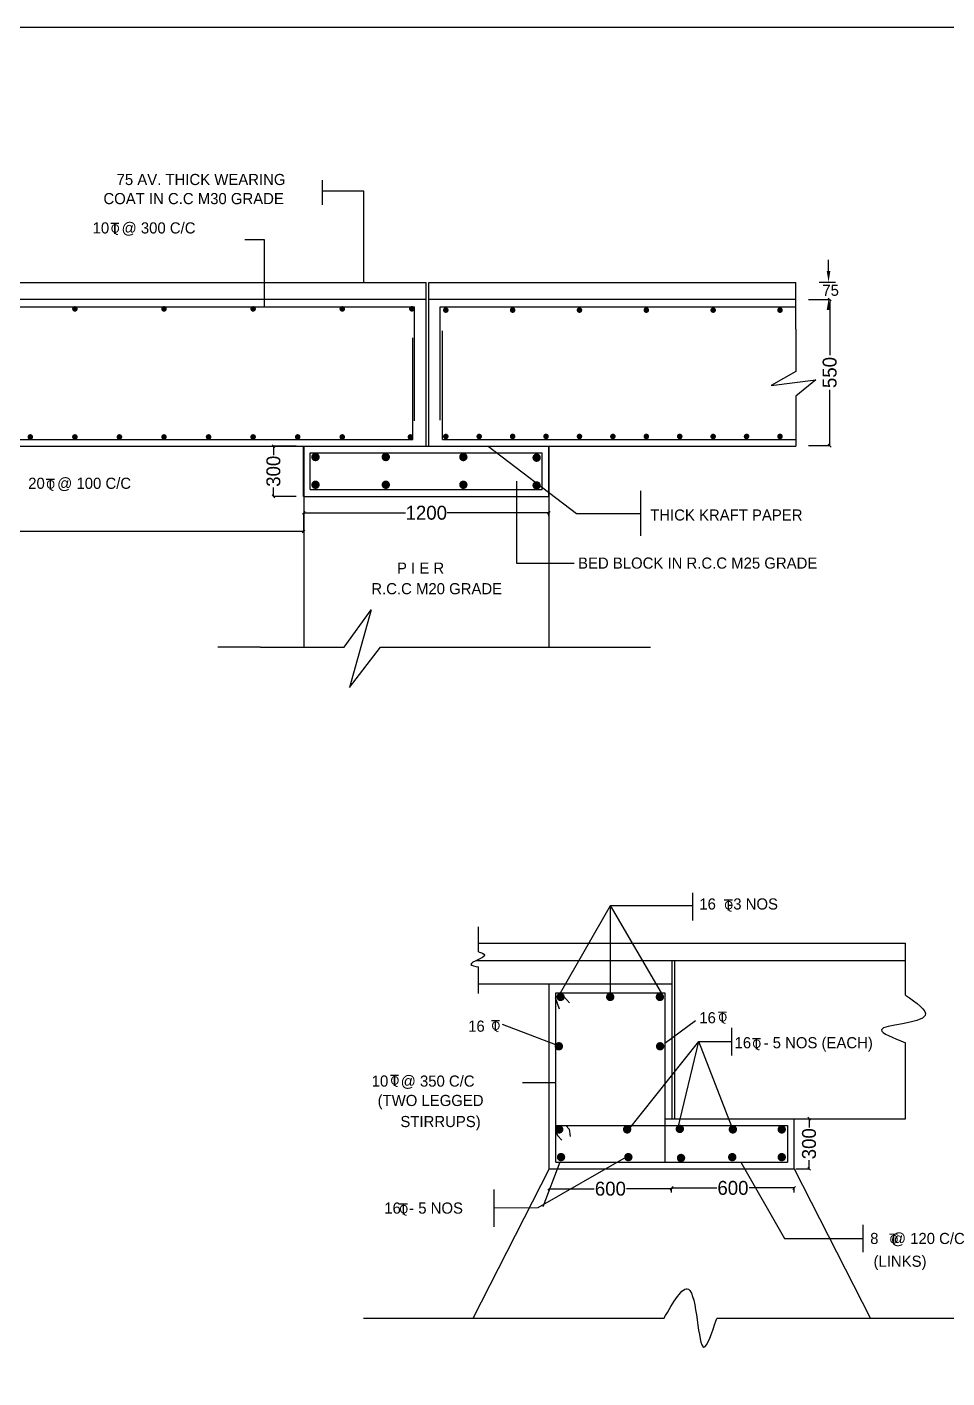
# Model space of a CAD drawing. Header units: inches. Extents: x 179916 to 247798, y -1470008 to -1424230.
# Drawn here: x 206336 to 222852, y -1448511 to -1424255 of the extents above; entities that cross this region are included whole.
import ezdxf

# ---------------------------------------------------------------- set-up
doc = ezdxf.new("R2010")
doc.units = ezdxf.units.IN
doc.header["$MEASUREMENT"] = 0
doc.header["$PDMODE"] = 3
doc.header["$PDSIZE"] = -20
doc.dimstyles.get("Standard").update_dxf_attribs({"dimtxt": 500, "dimasz": 50, "dimexe": 0.18, "dimexo": 0.0625, "dimgap": 0.09, "dimtad": 0, "dimdec": 0, "dimzin": 0, "dimdsep": 46, "dimtxsty": 'Standard', "dimblk": 'OBLIQUE', "dimcen": 0.09, "dimadec": 0, "dimazin": 0, "dimtfac": 1, "dimtdec": 0, "dimtofl": 0, "dimtmove": 0, "dimatfit": 3, "dimfxl": 0, "dimtolj": 1, "dimtzin": 0, "dimarcsym": 0})
doc.dimstyles.new('STANDARD$0', dxfattribs={"dimscale": 100, "dimtxt": 0.02, "dimasz": 0.02, "dimexe": 0.05, "dimexo": 0.1, "dimgap": 0.002, "dimtad": 2, "dimdec": 0, "dimzin": 1, "dimdsep": 46, "dimtxsty": 'Standard', "dimblk": 'OBLIQUE', "dimcen": 0.09, "dimadec": 0, "dimazin": 0, "dimtfac": 1, "dimtdec": 0, "dimtofl": 0, "dimtmove": 0, "dimatfit": 3, "dimfxl": 0, "dimtolj": 1, "dimtzin": 1, "dimarcsym": 0})

# ---------------------------------------------------------------- blocks, each defined once
blk = doc.blocks.new('_Oblique')
at = {"color": 0, "linetype": 'ByBlock', "lineweight": -2}
blk.add_line((-0.5, -0.5), (0.5, 0.5), dxfattribs=at)
blk = doc.blocks.new('*D4')
at = {"color": 0, "lineweight": -2, "transparency": 16777216}
for p, q in [((215709, -1445120), (215709, -1445113)), ((215709, -1445113), (216518, -1445113)), ((217909, -1445113), (217101, -1445113)), ((217909, -1445120), (217909, -1445113))]:
    blk.add_line(p, q, dxfattribs=at)
at = {"layer": 'Defpoints', "color": 0, "transparency": 16777216}
for p in [(215709, -1445113), (215709, -1445120), (217909, -1445120)]:
    blk.add_point(p, dxfattribs=at)
at = {"color": 0, "lineweight": -2, "transparency": 16777216, "xscale": 50, "yscale": 50, "zscale": 50, "rotation": 180}
blk.add_blockref('_Oblique', (215709, -1445113), dxfattribs=at)
at = {"color": 0, "lineweight": -2, "transparency": 16777216, "xscale": 50, "yscale": 50, "zscale": 50}
blk.add_blockref('_Oblique', (217909, -1445113), dxfattribs=at)
at = {"color": 0, "transparency": 16777216, "insert": (216809, -1445113), "char_height": 250, "attachment_point": 5}
blk.add_mtext('\\A1;600', dxfattribs=at)
blk = doc.blocks.new('*D5')
at = {"color": 0, "lineweight": -2, "transparency": 16777216}
for p, q in [((211304, -1433152), (211304, -1432977)), ((211304, -1432977), (213129, -1432977)), ((215704, -1432977), (213879, -1432977)), ((215704, -1433035), (215704, -1432977))]:
    blk.add_line(p, q, dxfattribs=at)
at = {"layer": 'Defpoints', "color": 0, "transparency": 16777216}
for p in [(211304, -1432977), (215704, -1433035), (211304, -1433152)]:
    blk.add_point(p, dxfattribs=at)
at = {"color": 0, "lineweight": -2, "transparency": 16777216, "xscale": 50, "yscale": 50, "zscale": 50, "rotation": 180}
blk.add_blockref('_Oblique', (211304, -1432977), dxfattribs=at)
at = {"color": 0, "lineweight": -2, "transparency": 16777216, "xscale": 50, "yscale": 50, "zscale": 50}
blk.add_blockref('_Oblique', (215704, -1432977), dxfattribs=at)
at = {"color": 0, "transparency": 16777216, "insert": (213504, -1432977), "char_height": 250, "attachment_point": 5}
blk.add_mtext('\\A1;1200', dxfattribs=at)
blk = doc.blocks.new('*D15')
at = {"color": 0, "lineweight": -2, "transparency": 16777216}
for p, q in [((192943, -1433172), (192943, -1433314)), ((211300, -1433091), (211300, -1433314)), ((192943, -1433313), (201684, -1433313)), ((211300, -1433313), (202559, -1433313))]:
    blk.add_line(p, q, dxfattribs=at)
at = {"layer": 'Defpoints', "color": 0, "transparency": 16777216}
for p in [(192943, -1433172), (211300, -1433091), (211300, -1433313)]:
    blk.add_point(p, dxfattribs=at)
at = {"color": 0, "lineweight": -2, "transparency": 16777216, "xscale": 50, "yscale": 50, "zscale": 50, "rotation": 180}
blk.add_blockref('_Oblique', (192943, -1433313), dxfattribs=at)
at = {"color": 0, "lineweight": -2, "transparency": 16777216, "xscale": 50, "yscale": 50, "zscale": 50}
blk.add_blockref('_Oblique', (211300, -1433313), dxfattribs=at)
at = {"color": 0, "transparency": 16777216, "insert": (202122, -1433313), "char_height": 250, "attachment_point": 5}
blk.add_mtext('\\A1;7850', dxfattribs=at)
blk = doc.blocks.new('*D20')
at = {"color": 0, "lineweight": -2, "transparency": 16777216}
for p, q in [((211170, -1431781), (210760, -1431781)), ((210760, -1431781), (210760, -1431939)), ((210760, -1432681), (210760, -1432523)), ((211170, -1432681), (210760, -1432681))]:
    blk.add_line(p, q, dxfattribs=at)
at = {"layer": 'Defpoints', "color": 0, "transparency": 16777216}
for p in [(211170, -1431781), (210760, -1432681), (211170, -1432681)]:
    blk.add_point(p, dxfattribs=at)
at = {"color": 0, "lineweight": -2, "transparency": 16777216, "xscale": 50, "yscale": 50, "zscale": 50}
for p, rotation in [((210760, -1431781), 90), ((210760, -1432681), 270)]:
    blk.add_blockref('_Oblique', p, dxfattribs=dict(at, rotation=rotation))
at = {"color": 0, "transparency": 16777216, "insert": (210760, -1432231), "char_height": 250, "attachment_point": 5, "rotation": 90}
blk.add_mtext('\\A1;300', dxfattribs=at)
blk = doc.blocks.new('*D21')
at = {"color": 0, "lineweight": -2, "transparency": 16777216}
for p, q in [((217909, -1445182), (217909, -1445099)), ((217909, -1445099), (218718, -1445099)), ((220109, -1445099), (219301, -1445099)), ((220109, -1445182), (220109, -1445099))]:
    blk.add_line(p, q, dxfattribs=at)
at = {"layer": 'Defpoints', "color": 0, "transparency": 16777216}
for p in [(217909, -1445099), (217909, -1445182), (220109, -1445182)]:
    blk.add_point(p, dxfattribs=at)
at = {"color": 0, "lineweight": -2, "transparency": 16777216, "xscale": 50, "yscale": 50, "zscale": 50, "rotation": 180}
blk.add_blockref('_Oblique', (217909, -1445099), dxfattribs=at)
at = {"color": 0, "lineweight": -2, "transparency": 16777216, "xscale": 50, "yscale": 50, "zscale": 50}
blk.add_blockref('_Oblique', (220109, -1445099), dxfattribs=at)
at = {"color": 0, "transparency": 16777216, "insert": (219009, -1445099), "char_height": 250, "attachment_point": 5}
blk.add_mtext('\\A1;600', dxfattribs=at)
blk = doc.blocks.new('*D22')
at = {"color": 0, "lineweight": -2, "transparency": 16777216}
for p, q in [((220138, -1443855), (220376, -1443855)), ((220376, -1443855), (220376, -1444014)), ((220376, -1444755), (220376, -1444597)), ((220138, -1444755), (220376, -1444755))]:
    blk.add_line(p, q, dxfattribs=at)
at = {"layer": 'Defpoints', "color": 0, "transparency": 16777216}
for p in [(220138, -1443855), (220376, -1443855), (220138, -1444755)]:
    blk.add_point(p, dxfattribs=at)
at = {"color": 0, "lineweight": -2, "transparency": 16777216, "xscale": 50, "yscale": 50, "zscale": 50}
for p, rotation in [((220376, -1443855), 90), ((220376, -1444755), 270)]:
    blk.add_blockref('_Oblique', p, dxfattribs=dict(at, rotation=rotation))
at = {"color": 0, "transparency": 16777216, "insert": (220376, -1444305), "char_height": 250, "attachment_point": 5, "rotation": 90}
blk.add_mtext('\\A1;300', dxfattribs=at)
blk = doc.blocks.new('*D23')
at = {"color": 0, "lineweight": -2, "transparency": 16777216}
for p, q in [((220365, -1429146), (220746, -1429146)), ((220746, -1429146), (220746, -1430146)), ((220746, -1431771), (220746, -1430771)), ((220365, -1431771), (220746, -1431771))]:
    blk.add_line(p, q, dxfattribs=at)
at = {"layer": 'Defpoints', "color": 0, "transparency": 16777216}
for p in [(220365, -1429146), (220365, -1431771), (220746, -1431771)]:
    blk.add_point(p, dxfattribs=at)
at = {"color": 0, "lineweight": -2, "transparency": 16777216, "xscale": 50, "yscale": 50, "zscale": 50}
for p, rotation in [((220746, -1429146), 90), ((220746, -1431771), 270)]:
    blk.add_blockref('_Oblique', p, dxfattribs=dict(at, rotation=rotation))
at = {"color": 0, "transparency": 16777216, "insert": (220746, -1430458), "char_height": 250, "attachment_point": 5, "rotation": 90}
blk.add_mtext('\\A1;550', dxfattribs=at)

msp = doc.modelspace()

# ---------------------------------------------------------------- linework, layer by layer
for p, q in [((211636.264, -1427004.16), (211636.264, -1427447.514)), ((220725.836, -1428634.612), (220725.836, -1428434.612)), ((204403.286, -1428841.226), (213503.681, -1428841.226)), ((213503.681, -1431781.226), (213503.681, -1428841.226)), ((213551.681, -1428841.226), (220139.266, -1428841.226)), ((213551.681, -1431781.226), (213551.681, -1428841.226)), ((220139.266, -1429681.226), (220139.266, -1428841.226)), ((220558.124, -1428834.612), (220850.836, -1428834.612)), ((204403.286, -1429141.226), (213503.681, -1429141.226)), ((213551.681, -1429141.226), (220139.266, -1429141.226)), ((204403.286, -1429275.87), (213294.843, -1429275.87)), ((213294.843, -1431323.302), (213294.843, -1429275.87)), ((213751.681, -1429275.87), (220139.266, -1429275.87)), ((213751.681, -1431315.7), (213751.681, -1429275.87)), ((213264.957, -1430433.226), (213264.957, -1429838.07)), ((213796.439, -1430433.226), (213796.439, -1429711.052)), ((220139.266, -1429681.226), (220139.266, -1430441.191)), ((213264.957, -1431661.226), (213264.957, -1430433.226)), ((213796.439, -1431661.226), (213796.439, -1430433.226)), ((220139.266, -1430441.191), (219697.413, -1430692.73)), ((219697.413, -1430692.73), (220494.929, -1430587.922)), ((220494.929, -1430587.922), (220139.266, -1430881.384)), ((220139.266, -1430881.384), (220139.266, -1431781.226)), ((204403.286, -1431661.226), (213264.957, -1431661.226)), ((204403.286, -1431781.226), (220139.266, -1431781.226)), ((211300.272, -1432681.226), (211300.272, -1431781.226)), ((211303.681, -1431781.226), (211303.681, -1435391.204)), ((213796.439, -1431661.226), (220139.266, -1431661.226)), ((215703.681, -1431781.226), (215703.681, -1435391.204)), ((215705.615, -1432681.226), (215705.615, -1431781.226)), ((211420.272, -1431901.226), (215585.615, -1431901.226)), ((211420.272, -1432561.226), (211420.272, -1431901.226)), ((215585.615, -1432561.226), (215585.615, -1431901.226)), ((211303.681, -1432681.226), (215703.681, -1432681.226)), ((211420.272, -1432561.226), (215585.615, -1432561.226)), ((217357.614, -1433392.196), (217357.614, -1432580.972)), ((212029.144, -1435391.204), (212516.645, -1434720.115)), ((212516.645, -1434720.115), (212126.644, -1436115.421)), ((210527.681, -1435391.204), (209761.235, -1435391.204)), ((210527.681, -1435391.204), (212029.144, -1435391.204)), ((212126.644, -1436115.421), (212679.146, -1435391.204)), ((212679.146, -1435391.204), (216527.681, -1435391.204)), ((216527.681, -1435391.204), (217526.229, -1435391.204)), ((218289.123, -1440294.805), (218289.123, -1439800.624)), ((214441.986, -1440858.227), (214441.986, -1440410.354)), ((214441.986, -1440706.605), (222107.721, -1440706.605)), ((222107.721, -1441634.319), (222107.721, -1440706.605)), ((214401.18, -1441017.669), (222107.721, -1441017.669)), ((217909.26, -1441017.669), (217909.26, -1443855.449)), ((217960.923, -1441017.669), (217960.923, -1443855.449)), ((214441.986, -1441610.172), (214441.986, -1441130.69)), ((214441.986, -1441432.421), (217909.26, -1441432.421)), ((215707.388, -1444755.449), (215707.388, -1441432.421)), ((215820.269, -1441680.08), (215892.269, -1441885.417)), ((215828.494, -1441598.102), (217789.26, -1441598.102)), ((215828.494, -1444635.449), (215828.494, -1441598.102)), ((215912.44, -1441596.735), (216076.12, -1441776.462)), ((217789.26, -1441598.102), (217789.26, -1444635.449)), ((218990.878, -1442717.833), (218990.878, -1442223.651)), ((218397.218, -1442470.742), (218990.878, -1442470.742)), ((222107.721, -1443855.449), (222107.721, -1442490.456)), ((215708.494, -1444755.449), (215708.494, -1443855.449)), ((217789.26, -1443855.449), (222107.721, -1443855.449)), ((220106.133, -1444755.449), (220106.133, -1443855.449)), ((215828.494, -1443975.449), (219986.133, -1443975.449)), ((215828.494, -1444058.352), (215859.498, -1444158.755)), ((215859.498, -1444158.755), (215935.167, -1444243.045)), ((216008.356, -1443975.449), (216070.38, -1444043.477)), ((216070.38, -1444043.477), (216088.987, -1444173.63)), ((219986.133, -1443975.449), (219986.133, -1444635.449)), ((215828.494, -1444635.449), (219986.133, -1444635.449)), ((215708.494, -1444755.449), (214337.147, -1447441.454)), ((215707.388, -1444755.449), (220106.133, -1444755.449)), ((220106.133, -1444755.449), (221477.479, -1447441.454)), ((214718.922, -1445124.722), (214718.922, -1445797.278)), ((221344.958, -1446252.612), (221344.958, -1445758.43)), ((219936.341, -1446005.521), (221344.958, -1446005.521)), ((217768.583, -1447441.454), (212374.973, -1447441.454)), ((223867.342, -1447441.454), (218718.234, -1447441.454))]:
    msp.add_line(p, q)
at = {"color": 7}
msp.add_lwpolyline([(247730.207, -1470008.436), (179915.972, -1470008.436), (179915.972, -1424254.673), (247730.207, -1424254.673)], close=True, dxfattribs=at)
for points, const_width in [([(207170.138, -1429315.613, 1), (207220.138, -1429315.613, 1)], 50), ([(208770.138, -1429315.613, 1), (208820.138, -1429315.613, 1)], 50), ([(210370.138, -1429315.613, 1), (210420.138, -1429315.613, 1)], 50), ([(211970.138, -1429315.613, 1), (212020.138, -1429315.613, 1)], 50), ([(213219.16, -1429314.028, 1), (213269.16, -1429314.028, 1)], 50), ([(213829.008, -1429337.489, 1), (213879.008, -1429337.489, 1)], 50), ([(215029.008, -1429337.489, 1), (215079.008, -1429337.489, 1)], 50), ([(216229.008, -1429337.489, 1), (216279.008, -1429337.489, 1)], 50), ([(217429.008, -1429337.489, 1), (217479.008, -1429337.489, 1)], 50), ([(218629.008, -1429337.489, 1), (218679.008, -1429337.489, 1)], 50), ([(219829.008, -1429337.489, 1), (219879.008, -1429337.489, 1)], 50), ([(206370.138, -1431614.455, 1), (206420.138, -1431614.455, 1)], 50), ([(207170.138, -1431614.455, 1), (207220.138, -1431614.455, 1)], 50), ([(207970.138, -1431614.455, 1), (208020.138, -1431614.455, 1)], 50), ([(208770.138, -1431614.455, 1), (208820.138, -1431614.455, 1)], 50), ([(209570.138, -1431614.455, 1), (209620.138, -1431614.455, 1)], 50), ([(210370.138, -1431614.455, 1), (210420.138, -1431614.455, 1)], 50), ([(211170.138, -1431614.455, 1), (211220.138, -1431614.455, 1)], 50), ([(211970.138, -1431614.455, 1), (212020.138, -1431614.455, 1)], 50), ([(213193.651, -1431614.455, 1), (213243.651, -1431614.455, 1)], 50), ([(213829.008, -1431605.822, 1), (213879.008, -1431605.822, 1)], 50), ([(214429.008, -1431605.822, 1), (214479.008, -1431605.822, 1)], 50), ([(215029.008, -1431605.822, 1), (215079.008, -1431605.822, 1)], 50), ([(215629.008, -1431605.822, 1), (215679.008, -1431605.822, 1)], 50), ([(216229.008, -1431605.822, 1), (216279.008, -1431605.822, 1)], 50), ([(216829.008, -1431605.822, 1), (216879.008, -1431605.822, 1)], 50), ([(217429.008, -1431605.822, 1), (217479.008, -1431605.822, 1)], 50), ([(218029.008, -1431605.822, 1), (218079.008, -1431605.822, 1)], 50), ([(218629.008, -1431605.822, 1), (218679.008, -1431605.822, 1)], 50), ([(219229.008, -1431605.822, 1), (219279.008, -1431605.822, 1)], 50), ([(219829.008, -1431605.822, 1), (219879.008, -1431605.822, 1)], 50), ([(211477.287, -1431975.517, 1), (211552.287, -1431975.517, 1)], 75), ([(212739.364, -1431975.517, 1), (212814.364, -1431975.517, 1)], 75), ([(214131.779, -1431975.517, 1), (214206.779, -1431975.517, 1)], 75), ([(215447.324, -1431987.066, 1), (215522.324, -1431987.066, 1)], 75), ([(211477.287, -1432473.278, 1), (211552.287, -1432473.278, 1)], 75), ([(212739.364, -1432473.278, 1), (212814.364, -1432473.278, 1)], 75), ([(214131.779, -1432473.278, 1), (214206.779, -1432473.278, 1)], 75), ([(215447.324, -1432484.828, 1), (215522.324, -1432484.828, 1)], 75), ([(215877.284, -1441669.241, 1), (215952.284, -1441669.241, 1)], 75), ([(216768.125, -1441669.241, 1), (216843.125, -1441669.241, 1)], 75), ([(217659.98, -1441669.241, 1), (217734.98, -1441669.241, 1)], 75), ([(215846.637, -1442555.193, 1), (215921.637, -1442555.193, 1)], 75), ([(217664.343, -1442555.193, 1), (217739.343, -1442555.193, 1)], 75), ([(215852.718, -1444047.513, 1), (215927.718, -1444047.513, 1)], 75), ([(217071.968, -1444047.513, 1), (217146.968, -1444047.513, 1)], 75), ([(218017.848, -1444038.861, 1), (218092.848, -1444038.861, 1)], 75), ([(218970.181, -1444047.513, 1), (219045.181, -1444047.513, 1)], 75), ([(219847.842, -1444047.513, 1), (219922.842, -1444047.513, 1)], 75), ([(215885.509, -1444545.275, 1), (215960.509, -1444545.275, 1)], 75), ([(217093.828, -1444545.275, 1), (217168.828, -1444545.275, 1)], 75), ([(218039.708, -1444560.449, 1), (218114.708, -1444560.449, 1)], 75), ([(218959.251, -1444545.275, 1), (219034.251, -1444545.275, 1)], 75), ([(219847.842, -1444545.275, 1), (219922.842, -1444545.275, 1)], 75)]:
    msp.add_lwpolyline(points, format="xyb", close=True, dxfattribs=dict(const_width=const_width))
for points in [[(214441.986, -1440858.227), (214549.084, -1440916.198), (214305.36, -1441084.314), (214441.986, -1441130.69)], [(222107.721, -1441634.319), (222462.1, -1442004.54), (221674.584, -1442259.067), (222107.721, -1442490.456)], [(217768.583, -1447441.454), (218208.665, -1446916.377), (218486.612, -1447957.624), (218718.234, -1447441.454)]]:
    msp.add_spline(points, degree=3)
for points in [[(220692.503, -1428634.612), (220759.169, -1428634.612), (220725.836, -1428834.612)], [(220692.503, -1429334.612), (220759.169, -1429334.612), (220725.836, -1429134.612)]]:
    msp.add_solid(points)

# ---------------------------------------------------------------- texts
for s, height, p in [('75 AV. THICK WEARING', 200, (207944.223, -1427092.338)), ('COAT IN C.C M30 GRADE', 200, (207707.426, -1427435.196)), ('10   @ 300 C/C', 200, (207513.463, -1427961.76)), ('T ', 200, (207830.881, -1427969.418)), ('Q', 150, (207841.092, -1427946.978)), ('20   @ 100 C/C', 200, (206357.224, -1432546.727)), ('T ', 200, (206672.053, -1432564.243)), ('Q', 150, (206682.264, -1432541.803)), ('THICK KRAFT PAPER ', 200, (217523.457, -1433116.38)), ('P I E R', 200, (212977.519, -1434069.309)), ('BED BLOCK IN R.C.C M25 GRADE', 200, (216228.627, -1433979.698)), ('R.C.C M20 GRADE', 200, (212516.645, -1434439.401)), ('16   -3 NOS', 200, (218405.308, -1440099.791)), ('T ', 200, (218845.005, -1440119.444)), ('Q', 150, (218855.216, -1440097.005)), ('16  ', 200, (218405.309, -1442142.383)), ('T ', 200, (218737.591, -1442131.776)), ('Q', 150, (218747.802, -1442109.336)), ('16   ', 200, (214254.878, -1442293.687)), ('T ', 200, (214664.28, -1442283.079)), ('Q', 150, (214674.49, -1442260.639)), ('16   - 5 NOS (EACH) ', 200, (219038.862, -1442591.031)), ('T ', 200, (219348.395, -1442607.474)), ('Q', 150, (219358.606, -1442585.034)), ('10   @ 350 C/C', 200, (212524.207, -1443279.793)), ('T ', 200, (212851.224, -1443266.144)), ('Q', 150, (212861.434, -1443243.705)), ('(TWO LEGGED', 200, (212630.24, -1443627.79)), ('STIRRUPS)', 200, (213039.224, -1444006.048)), ('16  - 5 NOS ', 200, (212750.113, -1445559.86)), ('T ', 200, (213011.041, -1445576.614)), ('Q', 150, (213021.252, -1445554.175)), ('8   @ 120 C/C', 200, (221472.949, -1446105.344)), ('T ', 200, (221811.836, -1446117.858)), ('Q', 150, (221822.046, -1446095.419)), ('(LINKS)', 200, (221533.539, -1446513.862))]:
    msp.add_text(s, height=height).set_placement(p)
at = {"insert": (220763.137, -1428982.79), "char_height": 200, "attachment_point": 5}
msp.add_mtext('\\A1;75', dxfattribs=at)

# ---------------------------------------------------------------- dimensions: what is measured, and where the dimension line sits
for base, p1, p2, text, picture, middle in [((220745.827, -1431770.649), (220364.553, -1429146.145), (220364.553, -1431770.649), '550', '*D23', (220745.827, -1430458.397)), ((210759.944, -1432681.226), (211170.475, -1431781.226), (211170.475, -1432681.226), '300', '*D20', (210759.944, -1432231.226)), ((220375.885, -1443855.449), (220138.298, -1444755.449), (220138.298, -1443855.449), '300', '*D22', (220375.885, -1444305.449))]:
    dim = msp.add_linear_dim(base=base, p1=p1, p2=p2, angle=90, text=text, dimstyle='STANDARD$0', override={"dimscale": 1, "dimtxt": 250, "dimasz": 50, "dimexe": 0.18, "dimexo": 0.0625, "dimgap": 0.09, "dimtad": 0, "dimzin": 0, "dimtzin": 0})
    dim.commit()
    dim.dimension.update_dxf_attribs({"geometry": picture, "text_midpoint": middle})
for base, p1, p2, text, picture, middle in [((211303.681, -1432977.146), (215703.681, -1433035.486), (211303.681, -1433152.166), '1200', '*D5', (213503.681, -1432977.146)), ((211300.272, -1433313.347), (192943.307, -1433172.009), (211300.272, -1433091.037), '7850', '*D15', (202121.79, -1433313.347)), ((215709.26, -1445113.233), (217909.26, -1445119.965), (215709.26, -1445119.965), '600', '*D4', (216809.26, -1445113.233)), ((217909.26, -1445099.387), (220109.26, -1445182.465), (217909.26, -1445182.465), '600', '*D21', (219009.26, -1445099.387))]:
    dim = msp.add_linear_dim(base=base, p1=p1, p2=p2, text=text, dimstyle='STANDARD$0', override={"dimscale": 1, "dimtxt": 250, "dimasz": 50, "dimexe": 0.18, "dimexo": 0.0625, "dimgap": 0.09, "dimtad": 0, "dimzin": 0, "dimtzin": 0})
    dim.commit()
    dim.dimension.update_dxf_attribs({"geometry": picture, "text_midpoint": middle})

# ---------------------------------------------------------------- leaders
for points in [[(212381.379, -1428841.226), (212381.379, -1427200.775), (211633.18, -1427200.775)], [(210601.094, -1429275.87), (210601.094, -1428073.84), (210244.437, -1428073.84)], [(214617.233, -1431781.226), (216203.348, -1432990.065), (217357.614, -1432990.065)], [(215121.217, -1432407.309), (215121.217, -1433879.461), (216157.987, -1433879.461)], [(215912.44, -1441596.735), (216808.877, -1440024.44)], [(216808.877, -1441598.102), (216808.877, -1440024.44), (218289.123, -1440024.44)], [(217726.891, -1441598.102), (216808.877, -1440024.44)], [(215828.494, -1442528.108), (214872.124, -1442164.981)], [(217789.26, -1442497.847), (218339.004, -1442089.329)], [(217109.468, -1444085.013), (218397.218, -1442470.742)], [(218017.848, -1444038.861), (218397.218, -1442470.742)], [(218994.142, -1444012.543), (218397.218, -1442470.742)], [(215832.403, -1443211.985), (215232.418, -1443211.985)], [(217093.828, -1444545.275), (215507.202, -1445452.798), (214718.922, -1445461)], [(215901.342, -1444635.449), (215593.545, -1445438.148)], [(219148.825, -1444635.449), (219936.341, -1446005.521)]]:
    msp.add_leader(points, dimstyle='Standard', override={"dimscale": 1, "dimtxsty": 'Standard'})

doc.saveas('drawing.dxf')
